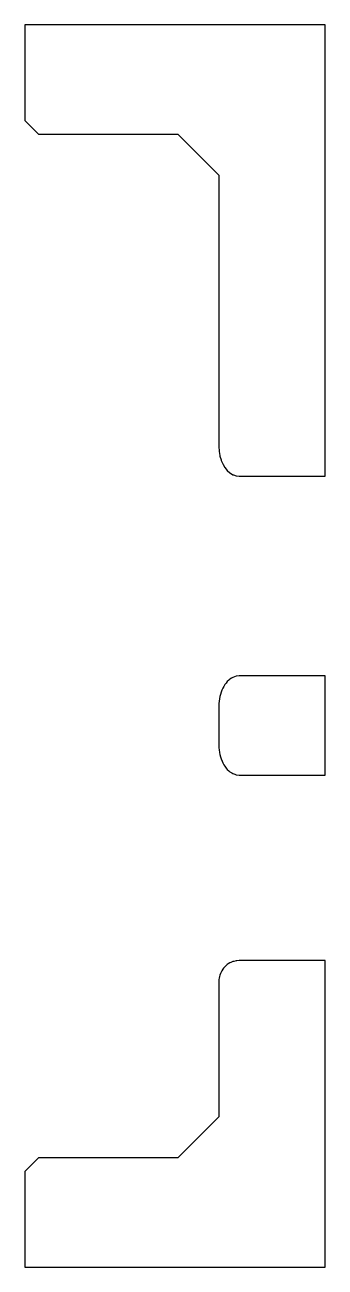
# Model space of a CAD drawing. Header units: metres. Extents: x 0 to 47.5, y 0 to 45.5.
# Drawn here: x 0 to 11, y 0 to 45.5 of the extents above.
import ezdxf

# ---------------------------------------------------------------- set-up
doc = ezdxf.new("R2010")
doc.units = ezdxf.units.M

msp = doc.modelspace()

# ---------------------------------------------------------------- linework, layer by layer
for p, q in [((11, 45.5), (0, 45.5)), ((0, 45.5), (0, 42)), ((11, 28.9714), (11, 45.5)), ((0, 42), (0.5, 41.5)), ((0.5, 41.5), (5.60409, 41.5)), ((5.60409, 41.5), (7.10409, 40)), ((7.10409, 40), (7.10409, 30.0688)), ((7.10409, 30.0688), (7.10549, 30.0427)), ((7.10549, 30.0427), (7.11332, 29.8971)), ((7.11332, 29.8971), (7.11766, 29.8706)), ((7.11766, 29.8706), (7.14079, 29.7297)), ((7.14079, 29.7297), (7.14819, 29.7035)), ((7.14819, 29.7035), (7.18583, 29.5706)), ((7.18583, 29.5706), (7.19628, 29.5456)), ((7.19628, 29.5456), (7.24732, 29.4237)), ((7.24732, 29.4237), (7.26072, 29.4008)), ((7.26072, 29.4008), (7.32376, 29.2928)), ((7.32376, 29.2928), (7.41325, 29.181)), ((7.41325, 29.181), (7.51359, 29.091)), ((7.51359, 29.091), (7.53393, 29.0787)), ((7.53393, 29.0787), (7.62232, 29.0251)), ((7.62232, 29.0251), (7.64398, 29.0175)), ((7.64398, 29.0175), (7.73676, 28.9849)), ((7.73676, 28.9849), (7.85409, 28.9714)), ((7.85409, 28.9714), (11, 28.9714)), ((7.37141, 21.3937), (7.32376, 21.3341)), ((7.41325, 21.446), (7.37141, 21.3937)), ((7.46705, 21.4942), (7.41325, 21.446)), ((7.51359, 21.5359), (7.46705, 21.4942)), ((7.5722, 21.5715), (7.51359, 21.5359)), ((7.62232, 21.6018), (7.5722, 21.5715)), ((7.68422, 21.6236), (7.62232, 21.6018)), ((7.73676, 21.642), (7.68422, 21.6236)), ((7.85409, 21.6555), (7.73676, 21.642)), ((11, 21.6555), (7.85409, 21.6555)), ((11, 18.0214), (11, 21.6555)), ((7.1641, 20.9796), (7.14079, 20.8973)), ((7.18583, 21.0564), (7.1641, 20.9796)), ((7.21799, 21.1332), (7.18583, 21.0564)), ((7.24732, 21.2032), (7.21799, 21.1332)), ((7.28769, 21.2723), (7.24732, 21.2032)), ((7.32376, 21.3341), (7.28769, 21.2723)), ((7.10875, 20.6449), (7.10409, 20.5582)), ((7.10409, 20.5582), (7.10409, 19.1188)), ((7.11332, 20.7298), (7.10875, 20.6449)), ((7.12737, 20.8155), (7.11332, 20.7298)), ((7.14079, 20.8973), (7.12737, 20.8155)), ((7.10409, 19.1188), (7.10925, 19.0229)), ((7.10925, 19.0229), (7.11332, 18.9471)), ((7.11332, 18.9471), (7.12901, 18.8515)), ((7.12901, 18.8515), (7.14079, 18.7797)), ((7.14079, 18.7797), (7.16706, 18.6869)), ((7.16706, 18.6869), (7.18583, 18.6206)), ((7.18583, 18.6206), (7.22239, 18.5333)), ((7.22239, 18.5333), (7.24732, 18.4738)), ((7.24732, 18.4738), (7.29353, 18.3946)), ((7.29353, 18.3946), (7.32376, 18.3428)), ((7.32376, 18.3428), (7.37865, 18.2742)), ((7.37865, 18.2742), (7.41325, 18.231)), ((7.41325, 18.231), (7.47552, 18.1751)), ((7.47552, 18.1751), (7.51359, 18.141)), ((7.51359, 18.141), (7.58167, 18.0998)), ((7.58167, 18.0998), (7.62232, 18.0751)), ((7.62232, 18.0751), (7.69439, 18.0498)), ((7.69439, 18.0498), (7.73676, 18.0349)), ((7.73676, 18.0349), (7.85409, 18.0214)), ((7.85409, 18.0214), (11, 18.0214)), ((7.27995, 10.9512), (7.24732, 10.912)), ((7.32376, 11.0038), (7.27995, 10.9512)), ((7.3577, 11.0336), (7.32376, 11.0038)), ((7.41325, 11.0822), (7.3577, 11.0336)), ((7.44699, 11.1034), (7.41325, 11.0822)), ((7.51359, 11.1453), (7.44699, 11.1034)), ((7.5462, 11.1592), (7.51359, 11.1453)), ((7.62232, 11.1915), (7.5462, 11.1592)), ((7.65351, 11.1992), (7.62232, 11.1915)), ((7.73676, 11.2197), (7.65351, 11.1992)), ((7.76678, 11.2221), (7.73676, 11.2197)), ((7.85409, 11.2292), (7.76678, 11.2221)), ((11, 11.2292), (7.85409, 11.2292)), ((11, 0), (11, 11.2292)), ((7.10987, 10.5351), (7.10409, 10.4598)), ((7.11332, 10.5801), (7.10987, 10.5351)), ((7.1292, 10.648), (7.11332, 10.5801)), ((7.14079, 10.6975), (7.1292, 10.648)), ((7.16457, 10.7564), (7.14079, 10.6975)), ((7.18583, 10.8091), (7.16457, 10.7564)), ((7.21516, 10.8582), (7.18583, 10.8091)), ((7.24732, 10.912), (7.21516, 10.8582)), ((7.10409, 10.4598), (7.10409, 5.5)), ((7.10409, 5.5), (5.60409, 4)), ((0.5, 4), (0, 3.5)), ((5.60409, 4), (0.5, 4)), ((0, 3.5), (0, 0)), ((0, 0), (11, 0))]:
    msp.add_line(p, q)

doc.saveas('drawing.dxf')
